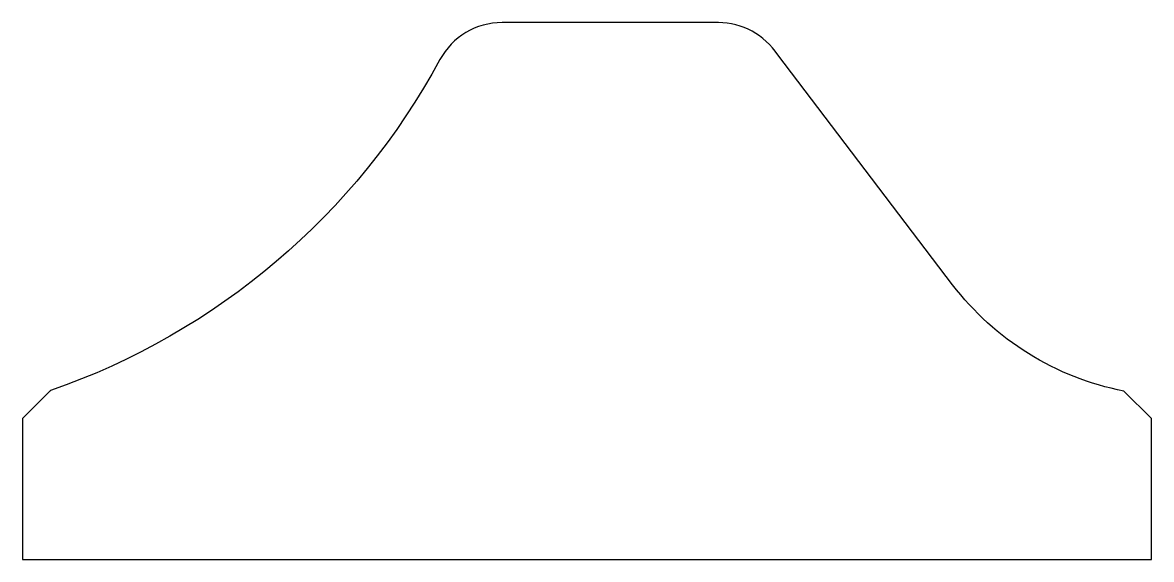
# Model space of a CAD drawing. Header units: metres. Extents: x 0 to 0.4, y 0 to 0.19.
import ezdxf

# ---------------------------------------------------------------- set-up
doc = ezdxf.new("R2010")
doc.units = ezdxf.units.M
doc.header["$LTSCALE"] = 0.2

msp = doc.modelspace()

# ---------------------------------------------------------------- linework, layer by layer
msp.add_line((0.00965, 0.0595), (0.00976, 0.0596))
msp.add_lwpolyline([(0.39969, 0.04984), (0.38994, 0.0596, -0.184499), (0.3293, 0.09723), (0.26736, 0.17857, 0.254531), (0.24637, 0.19), (0.16977, 0.19, 0.275276), (0.14778, 0.1769, -0.187234), (0.00993, 0.05978), (0, 0.04984), (0, 0), (0.39969, 0)], format="xyb", close=True)

doc.saveas('drawing.dxf')
